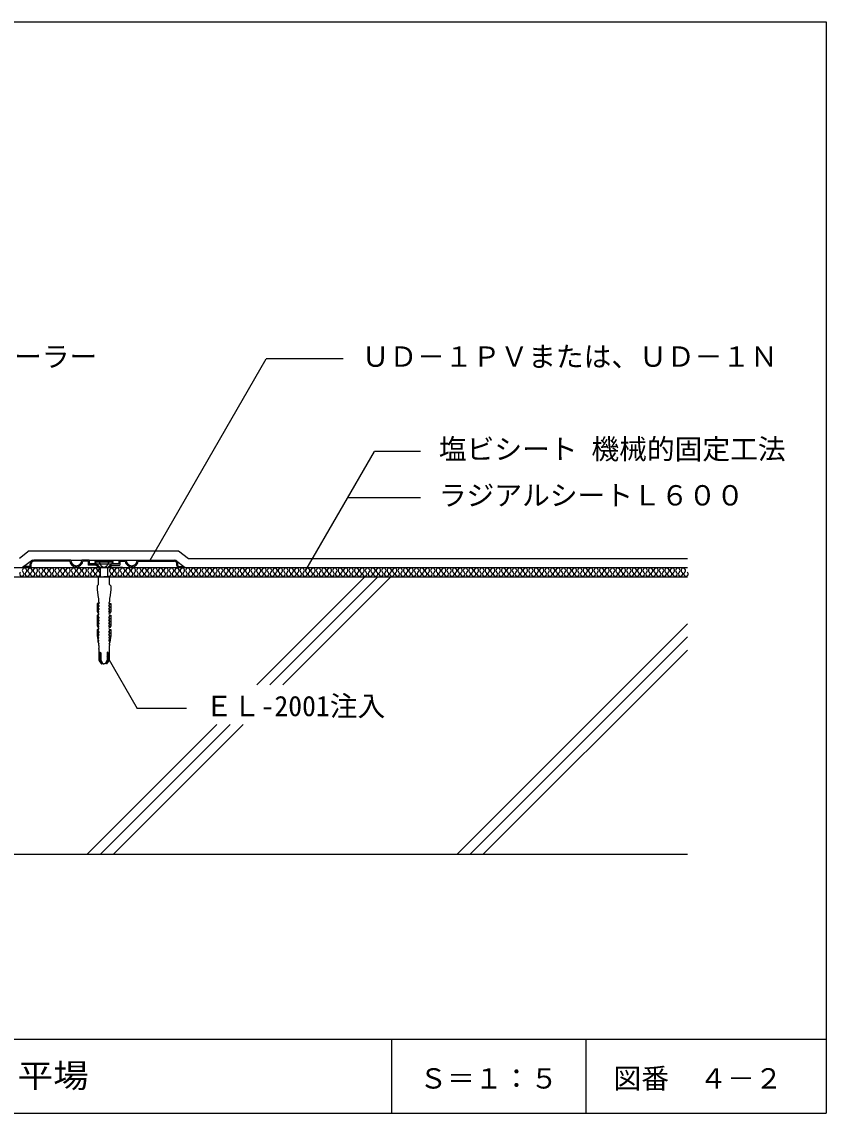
# Model space of a CAD drawing. Units: millimetres, scale not verified. Extents: x -391 to 409, y -625 to 605.
# Drawn here: x -26 to 409, y -625 to -35 of the extents above; entities that cross this region are included whole.
import ezdxf
from ezdxf.enums import TextEntityAlignment as Align

# ---------------------------------------------------------------- set-up
doc = ezdxf.new("R2010")
doc.units = ezdxf.units.MM
doc.header["$LTSCALE"] = 5
doc.linetypes.add('DASHED3', pattern=[4, 3, -1])
for name, color, linetype in [('2-2_in line', 7, 'Continuous'), ('2-3', 3, 'Continuous'), ('2-4_out line', 2, 'Continuous'), ('2-6_鋼板・アングル', 2, 'Continuous'), ('2-7_ビス', 7, 'Continuous'), ('2-A_moji', 7, 'Continuous'), ('2-D_ハッチ他', 4, 'Continuous'), ('2-E_con他', 4, 'Continuous'), ('F-2', 7, 'Continuous'), ('F-5', 6, 'Continuous'), ('F-7', 1, 'Continuous'), ('F-A', 7, 'Continuous')]:
    doc.layers.add(name, color=color, linetype=linetype)
doc.styles.add('HG丸ｺﾞｼｯｸM-PRO', font='')
doc.styles.add('ＭＳ ゴシック', font='')
doc.styles.get('HG丸ｺﾞｼｯｸM-PRO').set_extended_font_data('HG丸ｺﾞｼｯｸM-PRO')
doc.styles.get('ＭＳ ゴシック').set_extended_font_data('MS Gothic')

msp = doc.modelspace()

# ---------------------------------------------------------------- linework, layer by layer
at = {"layer": '2-2_in line'}
for p, q in [((-315.628, -329.819), (16.821, -329.819)), ((-19.883, -325.819), (-25.173, -329.819)), ((20.821, -329.819), (334.372, -329.819)), ((57.525, -325.819), (62.816, -329.819)), ((-315.628, -334.819), (334.372, -334.819))]:
    msp.add_line(p, q, dxfattribs=at)
at = {"layer": '2-3'}
msp.add_line((-315.628, -484.819), (334.372, -484.819), dxfattribs=at)
at = {"layer": '2-4_out line'}
for p, q in [((-21.561, -320.819), (-26.851, -324.819)), ((-21.561, -320.819), (59.203, -320.819)), ((59.203, -320.819), (64.493, -324.819)), ((64.493, -324.819), (334.372, -324.819))]:
    msp.add_line(p, q, dxfattribs=at)
at = {"layer": '2-6_鋼板・アングル'}
for p, q in [((-24.644, -329.819), (-24.644, -329.719)), ((-21.644, -329.819), (-24.644, -329.819)), ((-21.644, -329.219), (-24.144, -329.219)), ((-21.644, -329.819), (44.76, -329.819)), ((-21.144, -328.719), (-21.144, -327.819)), ((-20.544, -328.719), (-20.544, -327.819)), ((0.856, -325.819), (-19.144, -325.819)), ((0.306, -326.419), (-19.144, -326.419)), ((0.856, -325.819), (6.856, -325.819)), ((10.856, -325.819), (6.856, -325.819)), ((10.256, -326.419), (7.405, -326.419)), ((10.256, -326.419), (10.256, -328.419)), ((14.607, -328.419), (10.256, -328.419)), ((10.856, -325.819), (26.856, -325.819)), ((10.856, -325.819), (10.856, -327.819)), ((14.856, -327.819), (10.856, -327.819)), ((14.607, -328.419), (15.256, -329.067)), ((14.856, -327.819), (15.856, -328.819)), ((14.856, -327.819), (22.856, -327.819)), ((15.256, -329.067), (15.256, -329.819)), ((15.856, -328.819), (15.856, -329.819)), ((23.104, -328.419), (22.456, -329.067)), ((22.456, -329.067), (22.456, -329.819)), ((28.785, -329.819), (22.456, -329.819)), ((23.104, -328.419), (27.456, -328.419)), ((26.856, -325.819), (30.856, -325.819)), ((27.456, -326.419), (30.306, -326.419)), ((27.456, -326.419), (27.456, -328.419)), ((30.856, -325.819), (36.856, -325.819)), ((36.856, -325.819), (56.856, -325.819)), ((37.405, -326.419), (56.856, -326.419)), ((44.76, -329.819), (62.356, -329.819)), ((58.256, -328.719), (58.256, -327.819)), ((58.856, -328.719), (58.856, -327.819)), ((59.356, -329.219), (61.856, -329.219)), ((62.356, -329.819), (62.356, -329.719))]:
    msp.add_line(p, q, dxfattribs=at)
msp.add_lwpolyline([(26.856, -325.819), (26.856, -327.819), (22.856, -327.819), (21.856, -328.819), (21.856, -329.819)], dxfattribs=at)
for centre, radius, start, end in [((-24.144, -329.719), 0.5, 89.99999, 179.99999), ((-21.644, -328.719), 1.1, 269.99999, 359.99999), ((-21.644, -328.719), 0.5, 269.99999, 359.99999), ((-19.144, -327.819), 2, 89.99999, 179.99999), ((-19.144, -327.819), 1.4, 89.99999, 179.99999), ((3.856, -325.819), 3.6, 189.59406, 350.40592), ((3.856, -325.819), 3, 179.99999, 359.99999), ((33.856, -325.819), 3.6, 189.59406, 350.40592), ((33.856, -325.819), 3, 179.99999, 359.99999), ((56.856, -327.819), 2, 359.99999, 89.99999), ((56.856, -327.819), 1.4, 359.99999, 89.99999), ((59.356, -328.719), 1.1, 179.99999, 269.99999), ((59.356, -328.719), 0.5, 179.99999, 269.99999), ((61.856, -329.719), 0.5, 359.99999, 89.99999)]:
    msp.add_arc(centre, radius, start, end, dxfattribs=at)
at = {"layer": '2-7_ビス'}
for p, q in [((13.821, -326.444), (13.821, -326.944)), ((13.821, -326.944), (16.696, -329.819)), ((23.821, -326.944), (13.821, -326.944)), ((20.946, -329.819), (16.696, -329.819)), ((16.821, -329.819), (16.821, -334.819)), ((20.821, -329.819), (20.821, -334.819)), ((23.821, -326.944), (20.946, -329.819)), ((15.652, -354.443), (15.652, -354.443)), ((15.652, -354.443), (15.652, -354.443)), ((21.99, -354.443), (21.99, -354.443)), ((21.99, -354.443), (21.99, -354.443)), ((15.652, -370.11), (16.085, -370.935)), ((21.99, -370.11), (21.557, -370.935))]:
    msp.add_line(p, q, dxfattribs=at)
at = {"layer": '2-7_ビス', "linetype": 'DASHED3'}
for p, q in [((16.271, -326.944), (16.271, -326.444)), ((16.271, -326.944), (17.354, -328.819)), ((21.371, -326.944), (20.289, -328.819)), ((21.371, -326.944), (21.371, -326.444))]:
    msp.add_line(p, q, dxfattribs=at)
at = {"layer": '2-7_ビス'}
for points in [[(23.821, -326.944), (23.821, -326.444), (13.821, -326.444)], [(15.821, -338.914), (15.821, -334.819), (18.821, -334.819)], [(21.821, -338.914), (21.821, -334.819), (18.821, -334.819)], [(15.821, -338.914), (15.071, -339.739), (15.071, -341.838), (15.619, -345.955), (15.861, -346.363), (15.821, -346.363), (15.821, -348.177), (16.254, -349.001)], [(21.821, -338.914), (22.571, -339.739), (22.571, -341.838), (22.023, -345.955), (21.781, -346.363), (21.821, -346.363), (21.821, -348.177), (21.388, -349.001)], [(16.124, -349.249), (15.146, -349.249), (15.146, -353.482), (15.648, -354.443), (15.652, -354.443)], [(15.652, -354.443), (15.656, -353.966), (15.974, -353.949)], [(16.193, -350.568), (15.685, -349.743), (15.685, -349.249)], [(16.193, -352.135), (15.685, -351.31), (15.685, -350.833), (16.034, -350.815)], [(16.136, -353.701), (15.685, -352.877), (15.685, -352.399), (16.033, -352.382)], [(21.45, -350.568), (21.957, -349.743), (21.957, -349.249)], [(21.45, -352.135), (21.957, -351.31), (21.957, -350.833), (21.608, -350.815)], [(21.507, -353.701), (21.957, -352.877), (21.957, -352.399), (21.609, -352.382)], [(21.518, -349.249), (22.496, -349.249), (22.496, -353.482), (21.995, -354.443), (21.99, -354.443)], [(21.99, -354.443), (21.986, -353.966), (21.669, -353.949)], [(15.685, -355.515), (15.146, -355.515), (15.146, -361.313), (15.652, -362.277)], [(16.193, -356.835), (15.685, -356.01), (15.685, -355.515)], [(16.193, -358.401), (15.685, -357.577), (15.685, -357.099), (16.033, -357.082)], [(16.193, -359.968), (15.685, -359.143), (15.685, -358.666), (16.033, -358.649)], [(21.45, -356.835), (21.957, -356.01), (21.957, -355.515)], [(21.45, -358.401), (21.957, -357.577), (21.957, -357.099), (21.609, -357.082)], [(21.45, -359.968), (21.957, -359.143), (21.957, -358.666), (21.609, -358.649)], [(21.957, -355.515), (22.496, -355.515), (22.496, -361.313), (21.99, -362.277)], [(15.685, -363.349), (15.146, -363.349), (15.146, -366.597), (15.652, -370.11), (15.653, -369.633), (15.961, -369.615)], [(15.652, -362.277), (15.656, -361.799), (15.977, -361.782)], [(16.16, -366.235), (15.68, -365.41), (15.685, -364.933), (16.033, -364.915)], [(16.135, -361.535), (15.685, -360.71), (15.685, -360.233), (16.033, -360.215)], [(16.193, -364.668), (15.685, -363.843), (15.685, -363.349)], [(21.45, -364.668), (21.957, -363.843), (21.957, -363.349)], [(21.482, -366.235), (21.962, -365.41), (21.957, -364.933), (21.609, -364.915)], [(21.507, -361.535), (21.957, -360.71), (21.957, -360.233), (21.609, -360.215)], [(21.99, -362.277), (21.986, -361.799), (21.666, -361.782)], [(21.957, -363.349), (22.496, -363.349), (22.496, -366.597), (21.99, -370.11), (21.99, -369.633), (21.681, -369.615)], [(16.106, -369.368), (15.655, -368.543), (15.657, -368.066), (15.98, -368.049)], [(16.128, -367.801), (15.664, -366.977), (15.668, -366.499), (16.003, -366.482)], [(15.956, -371.182), (15.821, -371.182), (15.821, -371.965), (15.971, -371.965), (15.971, -373.573), (15.978, -373.573)], [(21.514, -367.801), (21.978, -366.977), (21.974, -366.499), (21.639, -366.482)], [(21.536, -369.368), (21.987, -368.543), (21.985, -368.066), (21.663, -368.049)], [(21.687, -371.182), (21.821, -371.182), (21.821, -371.965), (21.671, -371.965), (21.671, -373.573), (21.665, -373.573)], [(16.028, -373.903), (16.028, -379.854), (16.468, -380.505), (17.471, -381.819), (17.621, -381.819), (16.535, -379.854), (16.535, -375.882)], [(17.119, -375.882), (17.119, -379.854), (18.204, -381.819), (18.821, -381.819)], [(20.524, -375.882), (20.524, -379.854), (19.438, -381.819), (18.821, -381.819)], [(21.614, -373.903), (21.614, -379.854), (21.174, -380.505), (20.171, -381.819), (20.022, -381.819), (21.107, -379.854), (21.107, -375.882)]]:
    msp.add_lwpolyline(points, dxfattribs=at)
at = {"layer": '2-7_ビス', "linetype": 'DASHED3'}
msp.add_arc((18.821, -327.708), 1.84, 217.11751, 322.88248, dxfattribs=at)
at = {"layer": '2-7_ビス'}
for centre, major_axis, start_param, end_param in [((15.928, -353.726), (0, -0.229), 0.2312026, 1.6765256), ((15.985, -350.592), (0, -0.229), 0.2312026, 1.6765256), ((15.985, -352.159), (0, -0.229), 0.2312026, 1.6765256), ((16.114, -349.077), (0, -0.172), 0.06848, 2.1628795), ((21.529, -349.077), (0, -0.172), 4.1203058, 6.2147054), ((21.657, -350.592), (0, -0.229), 4.6066597, 6.0519827), ((21.657, -352.159), (0, -0.229), 4.6066597, 6.0519827), ((21.714, -353.726), (0, -0.229), 4.6066597, 6.0519827), ((15.631, -354.979), (0, -0.536), 0.0442118, 3.0973809), ((15.985, -356.859), (0, -0.229), 0.2312026, 1.6765256), ((15.985, -358.426), (0, -0.229), 0.2312026, 1.6765256), ((21.657, -356.859), (0, -0.229), 4.6066597, 6.0519827), ((21.657, -358.426), (0, -0.229), 4.6066597, 6.0519827), ((22.012, -354.979), (0, -0.536), 3.1858044, 6.2389735), ((15.631, -362.813), (0, -0.536), 0.0442118, 3.0973809), ((15.928, -361.559), (0, -0.229), 0.2312026, 1.6765256), ((15.985, -359.992), (0, -0.229), 0.2312026, 1.6765256), ((15.985, -364.692), (0, -0.229), 0.2312026, 1.6765256), ((21.657, -359.992), (0, -0.229), 4.6066597, 6.0519827), ((21.657, -364.692), (0, -0.229), 4.6066597, 6.0519827), ((21.714, -361.559), (0, -0.229), 4.6066597, 6.0519827), ((22.012, -362.813), (0, -0.536), 3.1858044, 6.2389735), ((15.899, -369.392), (0, -0.229), 0.2312026, 1.6765256), ((15.943, -371.009), (0, -0.174), 0.0818475, 2.1771705), ((15.921, -367.826), (0, -0.229), 0.2312026, 1.6765256), ((15.953, -366.259), (0, -0.229), 0.2312026, 1.6765256), ((21.689, -366.259), (0, -0.229), 4.6066597, 6.0519827), ((21.722, -367.826), (0, -0.229), 4.6066597, 6.0519827), ((21.744, -369.392), (0, -0.229), 4.6066597, 6.0519827), ((21.7, -371.009), (0, -0.174), 4.1060148, 6.2013378), ((15.301, -373.867), (0, -0.8), 1.5261677, 1.947508), ((16.827, -375.892), (0, -0.321), 1.5390306, 4.6806232), ((20.815, -375.892), (0, -0.321), 1.6025621, 4.7441547), ((22.341, -373.867), (0, -0.8), 4.3356773, 4.7570176)]:
    msp.add_ellipse(centre, major_axis=major_axis, ratio=0.909574, start_param=start_param, end_param=end_param, dxfattribs=at)
at = {"layer": '2-A_moji'}
for p, q in [((43.755, -325.751), (106.525, -217.03)), ((148.179, -217.03), (106.525, -217.03)), ((128.024, -331.197), (165.07, -267.03)), ((189.907, -267.03), (165.07, -267.03)), ((189.907, -292.03), (150.636, -292.03)), ((20.373, -377.463), (36.814, -405.939)), ((63.506, -405.939), (36.814, -405.939))]:
    msp.add_line(p, q, dxfattribs=at)
at = {"layer": '2-D_ハッチ他'}
for centre, start, end in [((-24.123, -331.361), 307.52351, 232.47649), ((-21.179, -331.361), 307.52351, 232.47649), ((-18.235, -331.361), 307.52351, 232.47649), ((-15.291, -331.361), 307.52351, 232.47649), ((-12.347, -331.361), 307.52351, 232.47649), ((-9.403, -331.361), 307.52351, 232.47649), ((-6.459, -331.361), 307.52351, 232.47649), ((-3.515, -331.361), 307.52351, 232.47649), ((-0.571, -331.361), 307.52351, 232.47649), ((2.373, -331.361), 307.52351, 232.47649), ((5.316, -331.361), 307.52351, 232.47649), ((8.26, -331.361), 307.52351, 232.47649), ((11.204, -331.361), 307.52351, 232.47649), ((14.148, -331.361), 307.52351, 232.47649), ((17.092, -331.361), 102.95904, 232.47649), ((22.98, -331.361), 307.52351, 232.47649), ((25.924, -331.361), 307.52351, 232.47649), ((28.868, -331.361), 307.52351, 232.47649), ((31.812, -331.361), 307.52351, 232.47649), ((34.756, -331.361), 307.52351, 232.47649), ((37.7, -331.361), 307.52351, 232.47649), ((40.644, -331.361), 307.52351, 232.47649), ((43.587, -331.361), 307.52351, 232.47649), ((46.531, -331.361), 307.52351, 232.47649), ((49.475, -331.361), 307.52351, 232.47649), ((52.419, -331.361), 307.52351, 232.47649), ((55.363, -331.361), 307.52351, 232.47649), ((58.307, -331.361), 307.52351, 232.47649), ((61.251, -331.361), 307.52351, 232.47649), ((64.195, -331.361), 307.52351, 232.47649), ((67.139, -331.361), 307.52351, 232.47649), ((70.083, -331.361), 307.52351, 232.47649), ((73.027, -331.361), 307.52351, 232.47649), ((75.971, -331.361), 307.52351, 232.47649), ((78.915, -331.361), 307.52351, 232.47649), ((81.858, -331.361), 307.52351, 232.47649), ((84.802, -331.361), 307.52351, 232.47649), ((87.746, -331.361), 307.52351, 232.47649), ((90.69, -331.361), 307.52351, 232.47649), ((93.634, -331.361), 307.52351, 232.47649), ((96.578, -331.361), 307.52351, 232.47649), ((99.522, -331.361), 307.52351, 232.47649), ((102.466, -331.361), 307.52351, 232.47649), ((105.41, -331.361), 307.52351, 232.47649), ((108.354, -331.361), 307.52351, 232.47649), ((111.298, -331.361), 307.52351, 232.47649), ((114.242, -331.361), 307.52351, 232.47649), ((117.185, -331.361), 307.52351, 232.47649), ((120.129, -331.361), 307.52351, 232.47649), ((123.073, -331.361), 307.52351, 232.47649), ((126.017, -331.361), 307.52351, 232.47649), ((128.961, -331.361), 307.52351, 232.47649), ((131.905, -331.361), 307.52351, 232.47649), ((134.849, -331.361), 307.52351, 232.47649), ((137.793, -331.361), 307.52351, 232.47649), ((140.737, -331.361), 307.52351, 232.47649), ((143.681, -331.361), 307.52351, 232.47649), ((146.625, -331.361), 307.52351, 232.47649), ((149.569, -331.361), 307.52351, 232.47649), ((152.513, -331.361), 307.52351, 232.47649), ((155.456, -331.361), 307.52351, 232.47649), ((158.4, -331.361), 307.52351, 232.47649), ((161.344, -331.361), 307.52351, 232.47649), ((164.288, -331.361), 307.52351, 232.47649), ((167.232, -331.361), 307.52351, 232.47649), ((170.176, -331.361), 307.52351, 232.47649), ((173.12, -331.361), 307.52351, 232.47649), ((176.064, -331.361), 307.52351, 232.47649), ((179.008, -331.361), 307.52351, 232.47649), ((181.952, -331.361), 307.52351, 232.47649), ((184.896, -331.361), 307.52351, 232.47649), ((187.84, -331.361), 307.52351, 232.47649), ((190.783, -331.361), 307.52351, 232.47649), ((193.727, -331.361), 307.52351, 232.47649), ((196.671, -331.361), 307.52351, 232.47649), ((199.615, -331.361), 307.52351, 232.47649), ((202.559, -331.361), 307.52351, 232.47649), ((205.503, -331.361), 307.52351, 232.47649), ((208.447, -331.361), 307.52351, 232.47649), ((211.391, -331.361), 307.52351, 232.47649), ((214.335, -331.361), 307.52351, 232.47649), ((217.279, -331.361), 307.52351, 232.47649), ((220.223, -331.361), 307.52351, 232.47649), ((223.167, -331.361), 307.52351, 232.47649), ((226.111, -331.361), 307.52351, 232.47649), ((229.054, -331.361), 307.52351, 232.47649), ((231.998, -331.361), 307.52351, 232.47649), ((234.942, -331.361), 307.52351, 232.47649), ((237.886, -331.361), 307.52351, 232.47649), ((240.83, -331.361), 307.52351, 232.47649), ((243.774, -331.361), 307.52351, 232.47649), ((246.718, -331.361), 307.52351, 232.47649), ((249.662, -331.361), 307.52351, 232.47649), ((252.606, -331.361), 307.52351, 232.47649), ((255.55, -331.361), 307.52351, 232.47649), ((258.494, -331.361), 307.52351, 232.47649), ((261.438, -331.361), 307.52351, 232.47649), ((264.381, -331.361), 307.52351, 232.47649), ((267.325, -331.361), 307.52351, 232.47649), ((270.269, -331.361), 307.52351, 232.47649), ((273.213, -331.361), 307.52351, 232.47649), ((276.157, -331.361), 307.52351, 232.47649), ((279.101, -331.361), 307.52351, 232.47649), ((282.045, -331.361), 307.52351, 232.47649), ((284.989, -331.361), 307.52351, 232.47649), ((287.933, -331.361), 307.52351, 232.47649), ((290.877, -331.361), 307.52351, 232.47649), ((293.821, -331.361), 307.52351, 232.47649), ((296.765, -331.361), 307.52351, 232.47649), ((299.709, -331.361), 307.52351, 232.47649), ((302.652, -331.361), 307.52351, 232.47649), ((305.596, -331.361), 307.52351, 232.47649), ((308.54, -331.361), 307.52351, 232.47649), ((311.484, -331.361), 307.52351, 232.47649), ((314.428, -331.361), 307.52351, 232.47649), ((317.372, -331.361), 307.52351, 232.47649), ((320.316, -331.361), 307.52351, 232.47649), ((323.26, -331.361), 307.52351, 232.47649), ((326.204, -331.361), 307.52351, 232.47649), ((329.148, -331.361), 307.52351, 232.47649), ((332.092, -331.361), 307.52351, 232.47649), ((-25.595, -333.277), 127.52351, 52.47649), ((-22.651, -333.277), 127.52351, 52.47649), ((-19.707, -333.277), 127.52351, 52.47649), ((-16.763, -333.277), 127.52351, 52.47649), ((-13.819, -333.277), 127.52351, 52.47649), ((-10.875, -333.277), 127.52351, 52.47649), ((-7.931, -333.277), 127.52351, 52.47649), ((-4.987, -333.277), 127.52351, 52.47649), ((-2.043, -333.277), 127.52351, 52.47649), ((0.901, -333.277), 127.52351, 52.47649), ((3.845, -333.277), 127.52351, 52.47649), ((6.788, -333.277), 127.52351, 52.47649), ((9.732, -333.277), 127.52351, 52.47649), ((12.676, -333.277), 127.52351, 52.47649), ((15.62, -333.277), 127.52351, 52.47649), ((21.508, -333.277), 235.35909, 52.47649), ((24.452, -333.277), 127.52351, 52.47649), ((27.396, -333.277), 127.52351, 52.47649), ((30.34, -333.277), 127.52351, 52.47649), ((33.284, -333.277), 127.52351, 52.47649), ((36.228, -333.277), 127.52351, 52.47649), ((39.172, -333.277), 127.52351, 52.47649), ((42.116, -333.277), 127.52351, 52.47649), ((45.059, -333.277), 127.52351, 52.47649), ((48.003, -333.277), 127.52351, 52.47649), ((50.947, -333.277), 127.52351, 52.47649), ((53.891, -333.277), 127.52351, 52.47649), ((56.835, -333.277), 127.52351, 52.47649), ((59.779, -333.277), 127.52351, 52.47649), ((62.723, -333.277), 127.52351, 52.47649), ((65.667, -333.277), 127.52351, 52.47649), ((68.611, -333.277), 127.52351, 52.47649), ((71.555, -333.277), 127.52351, 52.47649), ((74.499, -333.277), 127.52351, 52.47649), ((77.443, -333.277), 127.52351, 52.47649), ((80.386, -333.277), 127.52351, 52.47649), ((83.33, -333.277), 127.52351, 52.47649), ((86.274, -333.277), 127.52351, 52.47649), ((89.218, -333.277), 127.52351, 52.47649), ((92.162, -333.277), 127.52351, 52.47649), ((95.106, -333.277), 127.52351, 52.47649), ((98.05, -333.277), 127.52351, 52.47649), ((100.994, -333.277), 127.52351, 52.47649), ((103.938, -333.277), 127.52351, 52.47649), ((106.882, -333.277), 127.52351, 52.47649), ((109.826, -333.277), 127.52351, 52.47649), ((112.77, -333.277), 127.52351, 52.47649), ((115.714, -333.277), 127.52351, 52.47649), ((118.657, -333.277), 127.52351, 52.47649), ((121.601, -333.277), 127.52351, 52.47649), ((124.545, -333.277), 127.52351, 52.47649), ((127.489, -333.277), 127.52351, 52.47649), ((130.433, -333.277), 127.52351, 52.47649), ((133.377, -333.277), 127.52351, 52.47649), ((136.321, -333.277), 127.52351, 52.47649), ((139.265, -333.277), 127.52351, 52.47649), ((142.209, -333.277), 127.52351, 52.47649), ((145.153, -333.277), 127.52351, 52.47649), ((148.097, -333.277), 127.52351, 52.47649), ((151.041, -333.277), 127.52351, 52.47649), ((153.984, -333.277), 127.52351, 52.47649), ((156.928, -333.277), 127.52351, 52.47649), ((159.872, -333.277), 127.52351, 52.47649), ((162.816, -333.277), 127.52351, 52.47649), ((165.76, -333.277), 127.52351, 52.47649), ((168.704, -333.277), 127.52351, 52.47649), ((171.648, -333.277), 127.52351, 52.47649), ((174.592, -333.277), 127.52351, 52.47649), ((177.536, -333.277), 127.52351, 52.47649), ((180.48, -333.277), 127.52351, 52.47649), ((183.424, -333.277), 127.52351, 52.47649), ((186.368, -333.277), 127.52351, 52.47649), ((189.312, -333.277), 127.52351, 52.47649), ((192.255, -333.277), 127.52351, 52.47649), ((195.199, -333.277), 127.52351, 52.47649), ((198.143, -333.277), 127.52351, 52.47649), ((201.087, -333.277), 127.52351, 52.47649), ((204.031, -333.277), 127.52351, 52.47649), ((206.975, -333.277), 127.52351, 52.47649), ((209.919, -333.277), 127.52351, 52.47649), ((212.863, -333.277), 127.52351, 52.47649), ((215.807, -333.277), 127.52351, 52.47649), ((218.751, -333.277), 127.52351, 52.47649), ((221.695, -333.277), 127.52351, 52.47649), ((224.639, -333.277), 127.52351, 52.47649), ((227.582, -333.277), 127.52351, 52.47649), ((230.526, -333.277), 127.52351, 52.47649), ((233.47, -333.277), 127.52351, 52.47649), ((236.414, -333.277), 127.52351, 52.47649), ((239.358, -333.277), 127.52351, 52.47649), ((242.302, -333.277), 127.52351, 52.47649), ((245.246, -333.277), 127.52351, 52.47649), ((248.19, -333.277), 127.52351, 52.47649), ((251.134, -333.277), 127.52351, 52.47649), ((254.078, -333.277), 127.52351, 52.47649), ((257.022, -333.277), 127.52351, 52.47649), ((259.966, -333.277), 127.52351, 52.47649), ((262.91, -333.277), 127.52351, 52.47649), ((265.853, -333.277), 127.52351, 52.47649), ((268.797, -333.277), 127.52351, 52.47649), ((271.741, -333.277), 127.52351, 52.47649), ((274.685, -333.277), 127.52351, 52.47649), ((277.629, -333.277), 127.52351, 52.47649), ((280.573, -333.277), 127.52351, 52.47649), ((283.517, -333.277), 127.52351, 52.47649), ((286.461, -333.277), 127.52351, 52.47649), ((289.405, -333.277), 127.52351, 52.47649), ((292.349, -333.277), 127.52351, 52.47649), ((295.293, -333.277), 127.52351, 52.47649), ((298.237, -333.277), 127.52351, 52.47649), ((301.18, -333.277), 127.52351, 52.47649), ((304.124, -333.277), 127.52351, 52.47649), ((307.068, -333.277), 127.52351, 52.47649), ((310.012, -333.277), 127.52351, 52.47649), ((312.956, -333.277), 127.52351, 52.47649), ((315.9, -333.277), 127.52351, 52.47649), ((318.844, -333.277), 127.52351, 52.47649), ((321.788, -333.277), 127.52351, 52.47649), ((324.732, -333.277), 127.52351, 52.47649), ((327.676, -333.277), 127.52351, 52.47649), ((330.62, -333.277), 127.52351, 52.47649), ((333.564, -333.277), 127.52351, 52.47649)]:
    msp.add_arc(centre, 1.208, start, end, dxfattribs=at)
at = {"layer": '2-E_con他'}
for p, q in [((101.484, -393.141), (159.806, -334.819)), ((108.555, -393.141), (166.877, -334.819)), ((115.626, -393.141), (173.949, -334.819)), ((209.806, -484.819), (334.372, -360.254)), ((216.877, -484.819), (334.372, -367.325)), ((223.949, -484.819), (334.372, -374.396)), ((9.806, -484.819), (79.947, -414.678)), ((16.877, -484.819), (87.018, -414.678)), ((23.949, -484.819), (94.089, -414.678))]:
    msp.add_line(p, q, dxfattribs=at)
at = {"layer": 'F-2'}
for p, q in [((174.372, -584.758), (174.372, -624.758)), ((279.372, -584.758), (279.372, -624.758))]:
    msp.add_line(p, q, dxfattribs=at)
at = {"layer": 'F-5'}
msp.add_line((-390.628, -584.758), (409.372, -584.758), dxfattribs=at)
at = {"layer": 'F-7'}
for p, q in [((-390.628, -34.758), (409.372, -34.758)), ((409.372, -34.758), (409.372, -624.758)), ((-390.628, -624.758), (409.372, -624.758))]:
    msp.add_line(p, q, dxfattribs=at)

# ---------------------------------------------------------------- texts
at = {"layer": '2-A_moji', "style": 'ＭＳ ゴシック'}
for s, p in [('プルーフシーラー', (-104.838, -224.53)), ('ＵＤ－１ＰＶまたは、ＵＤ－１Ｎ', (158.179, -224.53)), ('塩ビシート 機械的固定工法', (199.907, -274.53)), ('ラジアルシートＬ６００', (199.907, -299.53)), ('ＥＬ-2001注入', (73.506, -413.439))]:
    msp.add_text(s, height=11, dxfattribs=at).set_placement(p, align=Align.BOTTOM_LEFT)
at = {"layer": 'F-A', "style": 'HG丸ｺﾞｼｯｸM-PRO', "width": 1.1}
msp.add_text('部位：平場', height=12.83, dxfattribs=at).set_placement((-85.628, -614.758), align=Align.BOTTOM_LEFT)
at = {"layer": 'F-A', "style": 'HG丸ｺﾞｼｯｸM-PRO'}
for s, p in [('Ｓ＝１：５', (189.372, -614.758)), ('図番', (294.372, -614.758)), ('４－２', (340.789, -614.758))]:
    msp.add_text(s, height=11, dxfattribs=at).set_placement(p, align=Align.BOTTOM_LEFT)

doc.saveas('drawing.dxf')
